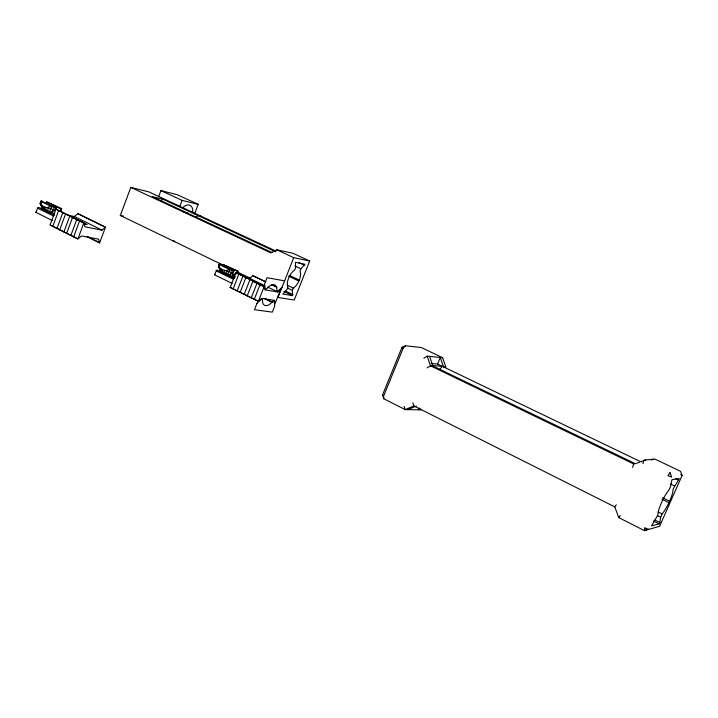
<?xml version="1.0" encoding="UTF-8"?>
<svg xmlns="http://www.w3.org/2000/svg" width="718" height="718" viewBox="0 0 718 718"><rect width="100%" height="100%" fill="white"/><g stroke="black" fill="none" stroke-linecap="round" stroke-linejoin="round"><path stroke-width="1.08" d="M233.135 272.984L222.347 269.636L220.588 268.514L219.376 267.267L219.502 263.919L233.942 270.901L233.135 272.984L229.141 274.77L220.758 271.117L218.371 266.468L219.107 264.009M224.294 272.948L224.375 270.345M55.268 210.23L43.627 206.604L40.773 204.19L41.204 200.968L56.094 207.987L55.268 210.23L51.301 212.232L50.888 213.354A7.377 0.951 20.1 0 1 44.112 210.679A7.377 0.951 20.1 0 1 42.129 208.992L42.541 207.879L40.818 204.136M54.371 207.475L53.545 209.719L51.301 212.232L47.693 210.948L48.339 207.224L51.149 206.362L56.094 207.987M659.815 522.498L660.659 517.247L662.131 513.926A15.841 3.384 -64.1 0 0 667.848 504.898L669.607 501.209A15.841 3.384 -64.1 0 0 673.044 489.281L679.264 478.565L672.012 479.66L670.459 486.633L668.97 490.008A15.841 3.384 -64.1 0 0 661.359 502.896L659.851 506.603A15.841 3.384 -64.1 0 0 657.957 514.905L651.594 525.854L659.187 523.907L659.815 522.498L654.807 519.994M642.942 463.702L643.902 460.148L654.969 459.089L680.493 471.277L682.1 475.487L659.591 526.294L644.432 530.602L618.719 517.597L614.779 506.899L413.936 405.966L412.796 402.771M632.612 467.463L633.581 463.909L635.358 463.729L431.689 365.435L442.36 366.351L439.775 369.249M225.91 273.612L227.014 270.309L229.625 269.492L233.942 270.901M40.917 201.246L40.1 203.481L42.353 208.067L47.693 210.948M41.204 200.968L40.1 203.481L42.631 208.435M40.729 203.454L40.773 204.19M41.061 203.194L41.877 200.968M46.096 203.463L46.634 201.982L48.339 202.494L61.613 208.57L60.886 210.895L59.989 211.209L60.815 208.974L61.703 208.669M51.678 206.569L49.506 211.631M86.77 236.491L99.605 242.908L98.581 239.121L81.547 235.944L77.894 238.932L50.107 224.949L55.95 209.082L83.862 222.876L84.948 226.789L101.938 230.137L105.474 227.211L77.894 213.659L74.349 216.513L68.147 215.238L87.102 224.617L83.378 223.872M52.737 226.52L58.598 210.616L55.95 209.082M60.635 211.191L61.461 208.965M56.991 228.405L62.861 212.492L58.598 210.616M59.648 229.993L65.535 214.045L62.861 212.492M63.911 231.896L69.817 215.938L65.535 214.045M66.594 233.494L72.509 217.5L69.817 215.938M70.885 235.405L76.817 219.394L72.509 217.5M73.586 237.021L79.536 220.973L76.817 219.394M223.953 265.498L120.31 215.454L130.829 187.398L148.814 191.868L275.856 251.049M158.66 196.66L160.949 190.584L177.301 194.731L198.231 204.379L194.641 213.749M179.787 206.497L182.112 200.376L198.231 204.379M219.178 264.386L218.371 266.468L219.376 267.267M219.277 266.558L220.758 271.117M230.11 269.672L227.561 274.24M232.488 270.48L231.681 272.562L228.737 275.811A6.758 0.871 21.2 0 1 222.436 273.325A6.758 0.871 21.2 0 1 219.843 271.476L220.238 270.444L219.008 266.89M230.2 287.433L235.935 272.669L264.26 286.365L264.816 289.857L277.812 291.966L280.783 289.112L275.03 303.723L274.518 300.33L261.478 298.365L258.408 301.282L230.2 287.433L258.408 301.282L264.26 286.365L235.935 272.669M237.855 271.063L236.778 273.63L237.712 270.946L223.19 264.601L237.963 271.458M233.063 289.049L238.825 274.258M237.182 290.862L242.953 276.062M240.081 292.495L245.861 277.66M244.219 294.317L250.008 279.473M247.136 295.96L252.951 281.088M251.291 297.791L257.116 282.91M254.235 299.442L260.078 284.534M309.664 261.011L293.734 257.663L278.037 297.512L294.227 300.025L309.664 261.011L293.061 253.31L276.897 249.828L270.776 252.844L130.829 187.398M292.388 290.386L293.294 288.089A10.671 5.304 -64.7 0 0 298.123 282.578L299.298 280.074A10.671 5.304 -64.7 0 0 300.016 271.081L300.923 268.774L304.979 264.278L295.403 262.321L295.601 267.724L294.685 270.04A10.671 5.304 -64.7 0 0 288.591 278.126L287.765 280.729A10.671 5.304 -64.7 0 0 287.918 287.173L287.012 289.489L282.883 294.066L292.585 295.628L292.388 290.386L287.344 287.963M421.071 409.834L405.185 409.592L383.807 398.777L382.532 394.954L402.008 347.279L405.482 345.762L421.313 347.539L442.611 357.708L445.878 367.122L443.553 366.925L440.287 357.474L437.567 364.044L431.132 363.47M383.807 398.777L383.6 396.103L403.148 348.293L405.482 345.762M419.447 407.941L418.675 409.798L420.586 409.018M45.046 210.446L39.777 207.825A8.625 1.113 20.1 0 0 37.632 208.049L35.909 212.348L52.297 220.552M221.817 272.445L217.446 270.318A7.907 1.023 21.2 0 0 216.342 270.848L214.538 274.806L232.183 283.43M614.779 506.899L616.277 504.808M618.719 517.597L620.226 515.524M282.183 287.119L278.225 290.925L276.861 290.7A11.434 5.798 -64 0 0 275.236 285.208L273.854 284.588A11.434 5.798 -64 0 0 266.629 289.022L265.229 288.798L264.493 284.131L267.015 277.713L284.66 280.855M246.059 277.803L249.846 278.458L252.835 275.667L265.759 281.824M195.709 217.491L197.953 215.553L201.372 216.351M160.635 201.094L162.896 199.2L275.712 251.794M427.156 367.912L430.495 365.812L432.909 366.018L429.597 356.406M423.835 358.255L427.174 356.164L442.611 357.708M232.255 274.716L232.74 275.138L237.048 273.136L232.803 275.398L232.399 276.439A6.758 0.871 21.2 0 0 232.345 276.17M234.248 278.162L232.659 278.88L216.639 271.081M235.791 274.07L232.74 275.138M413.936 405.966L405.185 409.592L404.037 406.406M407.68 409.628L416.404 406.02M47.541 207.547L48.339 207.224M226.251 270.596L227.014 270.309M636.39 463.352L639.469 462.23M641.524 461.486L645.644 459.987M651.28 459.987L653.299 459.251M218.703 266.001L220.291 270.704M173.083 240.934L174.86 241.293M120.31 215.454L123.514 216.145M184.005 212.268L187.533 213.102M162.896 199.2L152.216 196.597L272.05 252.592M276.807 287.065L271.781 284.66M272.095 302.09L265.095 298.67M79.536 220.973L83.862 222.876L77.894 238.932L50.107 224.949M87.461 236.743L96.894 241.311M160.949 190.584L182.112 200.376M276.897 249.828L293.734 257.663M298.661 262.501L304.594 265.265M294.847 265.929L300.923 268.774M289.192 275.29L299.298 280.074M288.771 276.268L298.85 281.043M287.245 285.199L293.294 288.089M437.567 364.044L641.165 461.961M675.683 478.565L678.636 479.983M285.127 290.88L292.971 294.649M252.835 275.667L265.732 281.869M271.736 284.759L276.753 287.173M283.852 291.418L292.585 295.628M237.039 271.808L250.115 278.126M249.846 278.458L264.825 285.692M267.823 287.146L277.812 291.966M633.581 463.909L430.495 365.812L427.174 356.164M219.313 264.502L229.625 269.492M252.754 281.348L264.287 286.931M670.486 483.995L674.516 485.942M232.659 275.425L235.639 276.87M228.459 274.518L234.292 277.354M223.792 273.405L234.436 278.575M264.018 298.347L272.023 302.251M662.588 497.762L669.607 501.209M661.906 499.19L668.925 502.636M77.894 213.659L105.474 227.211L99.605 242.908L97.801 241.84M46.634 201.982L60.815 208.974M74.349 216.513L101.938 230.137M40.998 201.345L51.149 206.362M658.11 511.934L662.131 513.926M51.741 212.384L54.658 213.829M46.993 211.415L54.631 215.212M657.652 515.748L660.659 517.247M37.83 208.256L53.599 216.109M653.371 520.999L659.187 523.907M680.718 474.499L682.1 475.487M236.321 272.517L237.048 273.136M402.008 347.279L403.148 348.293M214.538 274.806L214.52 274.788A7.898 1.041 21.1 0 1 214.924 274.366M382.532 394.954L383.6 396.103M35.9 212.331L35.909 212.348A8.625 1.14 20.1 0 1 36.133 212.097M41.922 205.474L43.376 208.938M220.588 268.514L221.629 271.655M43.627 206.604L44.516 209.557M222.347 269.636L222.831 272.275M45.638 207.314L45.997 210.248M183.476 207.008A11.308 6.552 -65.1 0 1 192.792 211.622M644.827 527.945L644.432 530.602L648.596 529.175L644.827 527.945M256.972 303.328L254.468 309.709L272.328 312.133L274.788 305.895L274.105 301.38L272.741 301.174A11.434 5.798 -64 0 1 267.24 305.536L265.57 305.68A11.434 5.798 -64 0 1 262.465 299.639L261.056 299.424L256.972 303.328M670.011 472.677L667.893 475.711L671.653 477.003L670.011 472.677"/></g></svg>
